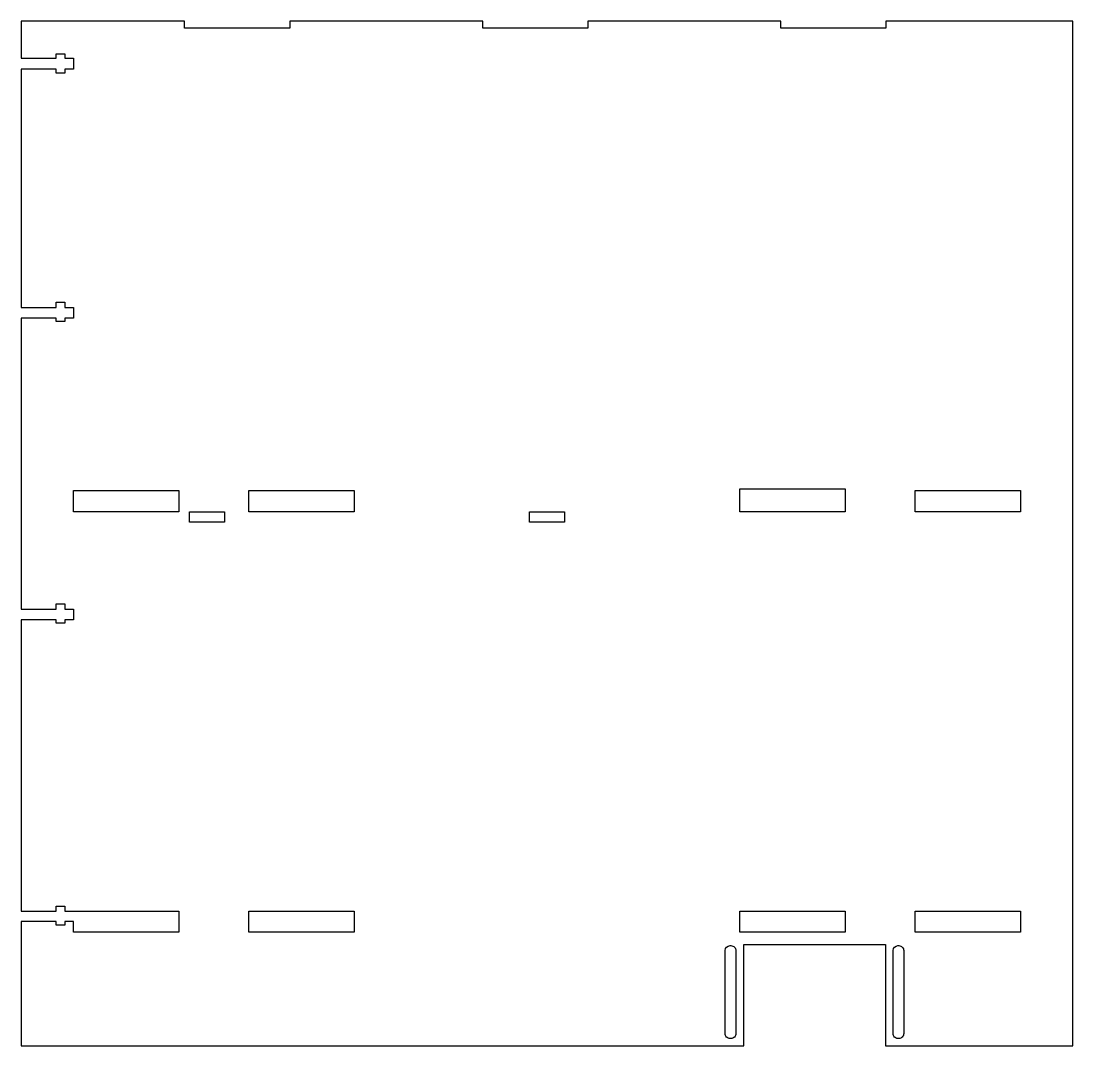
# Model space of a CAD drawing. Header units: millimetres. Extents: x 0 to 300, y -32 to 260.
import ezdxf

# ---------------------------------------------------------------- set-up
doc = ezdxf.new("R2010")
doc.units = ezdxf.units.MM
doc.layers.get('0').update_dxf_attribs({"linetype": 'CONTINUOUS'})

msp = doc.modelspace()

# ---------------------------------------------------------------- linework, layer by layer
for points in [[(246.51, -3.5), (246.51, -32.46), (300, -32.46), (300, 116), (300, 116), (300, 120), (300, 120), (300, 260), (246.66, 260), (246.66, 258), (216.66, 258), (216.66, 260), (161.66, 260), (161.66, 258), (131.66, 258), (131.66, 260), (76.66, 260), (76.66, 258), (46.66, 258), (46.66, 260), (0, 260), (0, 249.37), (10, 249.37), (10, 250.65), (12.5, 250.65), (12.5, 249.37), (15, 249.37), (15, 246.27), (12.5, 246.27), (12.5, 245.15), (10, 245.15), (10, 246.27), (0, 246.27), (0, 178.29), (10, 178.29), (10, 179.77), (12.5, 179.77), (12.5, 178.29), (15, 178.29), (15, 175.19), (12.5, 175.19), (12.5, 174.27), (10, 174.27), (10, 175.19), (0, 175.19), (0, 92.21), (10, 92.21), (10, 93.67), (12.5, 93.67), (12.5, 92.21), (15, 92.21), (15, 89.11), (12.5, 89.11), (12.5, 88.17), (10, 88.17), (10, 89.11), (0, 89.11), (0, 6), (10, 6), (10, 7.47), (12.5, 7.47), (12.5, 6), (45, 6), (45, 0), (15, 0), (15, 3.03), (12.5, 3.03), (12.5, 1.97), (10, 1.97), (10, 3.03), (0, 3.03), (0, -32.46), (206.17, -32.46), (206.17, -3.5)], [(205, 126.5), (235, 126.5), (235, 120), (205, 120)], [(45, 120), (15, 120), (15, 126), (45, 126)], [(95, 120), (65, 120), (65, 126), (95, 126)], [(285, 120), (255, 120), (255, 126), (285, 126)], [(58, 117), (48, 117), (48, 120), (58, 120)], [(155, 120), (155, 117), (145, 117), (145, 120)], [(65, 6), (95, 6), (95, 0), (65, 0)], [(235, 0), (205, 0), (205, 6), (235, 6)], [(255, 6), (285, 6), (285, 0), (255, 0)]]:
    msp.add_lwpolyline(points, close=True)
for points in [[(202.2, -3.83), (202.46, -3.83, -0.414214), (203.86, -5.23), (203.86, -28.92, -0.414214), (202.46, -30.32), (202.2, -30.32, -0.414214), (200.8, -28.92), (200.8, -5.17, -0.402391)], [(248.68, -28.92), (248.68, -5.17, -0.402391), (250.08, -3.83), (250.34, -3.83, -0.414214), (251.74, -5.23), (251.74, -28.92, -0.414214), (250.34, -30.32), (250.08, -30.32, -0.414214)]]:
    msp.add_lwpolyline(points, format="xyb", close=True)

doc.saveas('drawing.dxf')
